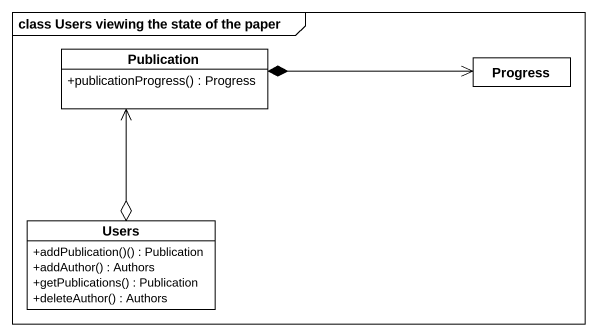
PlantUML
@startuml
mainframe class Users viewing the state of the paper
hide circle
hide empty members
skinparam classAttributeIconSize 0
class Publication {
  +publicationProgress() : Progress
}
class Progress
class Users {
  +addPublication()() : Publication
  +addAuthor() : Authors
  +getPublications() : Publication
  +deleteAuthor() : Authors
}
Publication *-right-> Progress
Users o-up-> Publication
@enduml
